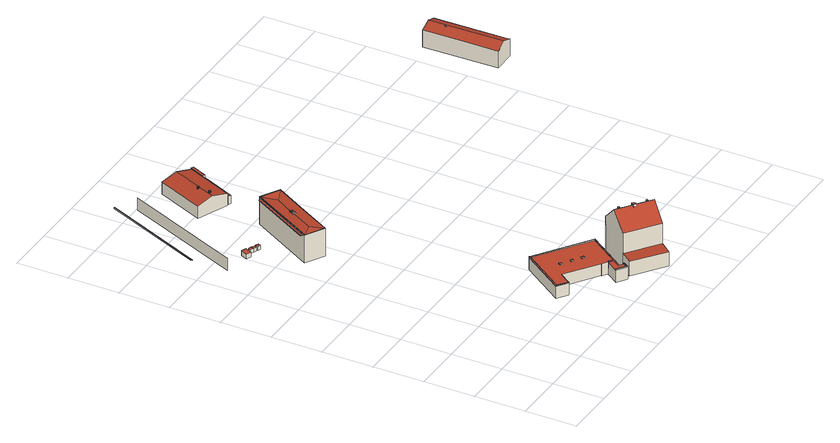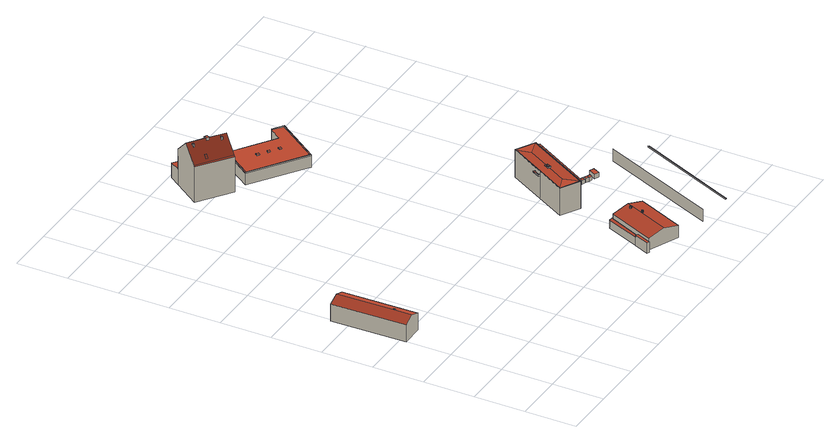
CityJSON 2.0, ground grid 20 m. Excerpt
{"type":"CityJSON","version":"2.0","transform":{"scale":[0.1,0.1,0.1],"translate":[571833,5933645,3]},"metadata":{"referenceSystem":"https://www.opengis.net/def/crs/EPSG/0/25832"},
"CityObjects":{
"building1":{"type":"Building","attributes":{"Grundfläche 2D":"1538.977425","Grundhöhe NN":"5.566"},"geometry":[{"type":"MultiSurface","lod":"3","boundaries":[[[0,1,2,3]],[[4,5,6,7]],[[8,9,10,11]]],"semantics":{"surfaces":[{"type":"WallSurface"}],"values":[0,0,0]}}]},
"building2":{"type":"Building","attributes":{"Grundfläche 2D":"6.092467","Grundhöhe NN":"5.493"},"geometry":[{"type":"Solid","lod":"3","boundaries":[[[[12,13,14,15]],[[16,17,15,14]],[[17,18,12,15]],[[18,19,13,12]],[[19,16,14,13]],[[19,18,17,16]]]],"semantics":{"surfaces":[{"type":"RoofSurface"},{"type":"WallSurface"},{"type":"GroundSurface"}],"values":[[0,1,1,1,1,2]]}}]},
"building3":{"type":"Building","attributes":{"Grundfläche 2D":"1.631341","Grundhöhe NN":"5.491"},"geometry":[{"type":"Solid","lod":"3","boundaries":[[[[20,21,22,23]],[[24,25,23,22]],[[25,26,20,23]],[[26,27,21,20]],[[27,24,22,21]],[[27,26,25,24]]]],"semantics":{"surfaces":[{"type":"RoofSurface"},{"type":"WallSurface"},{"type":"GroundSurface"}],"values":[[0,1,1,1,1,2]]}}]},
"building4":{"type":"Building","attributes":{"Grundfläche 2D":"1.547052","Grundhöhe NN":"5.484"},"geometry":[{"type":"Solid","lod":"3","boundaries":[[[[28,29,30,31]],[[32,33,31,30]],[[33,34,28,31]],[[34,35,29,28]],[[35,32,30,29]],[[35,34,33,32]]]],"semantics":{"surfaces":[{"type":"RoofSurface"},{"type":"WallSurface"},{"type":"GroundSurface"}],"values":[[0,1,1,1,1,2]]}}]},
"building5":{"type":"Building","attributes":{"Grundfläche 2D":"1.619332","Grundhöhe NN":"5.478"},"geometry":[{"type":"Solid","lod":"3","boundaries":[[[[36,37,38,39]],[[40,41,39,38]],[[41,42,36,39]],[[42,43,37,36]],[[43,40,38,37]],[[43,42,41,40]]]],"semantics":{"surfaces":[{"type":"RoofSurface"},{"type":"WallSurface"},{"type":"GroundSurface"}],"values":[[0,1,1,1,1,2]]}}]},
"building6":{"type":"Building","attributes":{"Grundfläche 2D":"431.414656","Grundhöhe NN":"4.554"},"children":["building6-1","building6-2","building6-3","building6-4","building6-5"],"geometry":[{"type":"MultiSurface","lod":"3","boundaries":[[[44,45,46,47,48,49,50,51,52,53,54,55,56,57,58,59]],[[60,61,62,63,64,65,66,67,68,69]],[[70,71,72,73,74,75,76,77,78,79,80]],[[81,65,52,51]],[[53,52,65,64]],[[54,53,64,63]],[[55,54,63,62]],[[56,55,62,61]],[[57,56,61,60]],[[60,69,73,59,58,57]],[[72,44,59,73]],[[71,82,83,47,46,45]],[[83,84,85,49,48,47]],[[85,86,50,49]],[[86,81,51,50]],[[75,74,73,87,88]],[[89,77,76,75,88,90]],[[78,77,89,91]],[[79,78,91,92]],[[80,79,92,93]],[[70,80,93,94]],[[71,70,94,95]],[[96,83,82,71,95,97]],[[98,85,84,83,96,99]],[[86,85,98,100]],[[81,86,100,101]],[[66,65,81,101,102]],[[67,66,102,103]],[[68,67,103,104]],[[69,68,104,105]],[[73,69,105,87]],[[96,97,95,94,93,92,91,89,90,88,87,105,104,103,102,101,100,98,99]]],"semantics":{"surfaces":[{"type":"RoofSurface"},{"type":"WallSurface"},{"type":"GroundSurface"}],"values":[0,0,0,1,1,1,1,1,1,1,1,1,1,1,1,1,1,1,1,1,1,1,1,1,1,1,1,1,1,1,1,2]}}]},
"building6-1":{"type":"BuildingInstallation","parents":["building6"],"geometry":[{"type":"MultiSurface","lod":"3","boundaries":[[[106,107,108,109]],[[109,108,110,111]],[[106,109,111,112]],[[107,106,112,113]],[[108,107,113,110]]],"semantics":{"surfaces":[{"type":"RoofSurface"},{"type":"WallSurface"}],"values":[0,1,1,1,1]}}]},
"building6-2":{"type":"BuildingInstallation","parents":["building6"],"geometry":[{"type":"MultiSurface","lod":"3","boundaries":[[[114,115,116,117,118,119,120,121]],[[75,76,77,118,117,116]],[[77,78,119,118]],[[78,79,120,119]],[[79,80,122,114,121,120]],[[115,114,122,74]],[[74,75,116,115]]],"semantics":{"surfaces":[{"type":"RoofSurface"},{"type":"WallSurface"}],"values":[0,1,1,1,1,1,1]}}]},
"building6-3":{"type":"BuildingInstallation","parents":["building6"],"geometry":[{"type":"MultiSurface","lod":"3","boundaries":[[[45,44,123,124]],[[123,44,72,125]],[[124,123,125,126]],[[126,70,71,45,124]]],"semantics":{"surfaces":[{"type":"RoofSurface"},{"type":"WallSurface"}],"values":[0,1,1,1]}}]},
"building6-4":{"type":"BuildingInstallation","parents":["building6"],"geometry":[{"type":"MultiSurface","lod":"3","boundaries":[[[127,128,129,130]],[[130,129,131,132]],[[127,130,132,133]],[[128,127,133,134]],[[129,128,134,131]]],"semantics":{"surfaces":[{"type":"RoofSurface"},{"type":"WallSurface"}],"values":[0,1,1,1,1]}}]},
"building6-5":{"type":"BuildingInstallation","parents":["building6"],"geometry":[{"type":"MultiSurface","lod":"3","boundaries":[[[135,136,137,138]],[[138,137,139,140]],[[135,138,140,141]],[[141,142,136,135]],[[142,139,137,136]]],"semantics":{"surfaces":[{"type":"RoofSurface"},{"type":"WallSurface"}],"values":[0,1,1,1,1]}}]},
"building7":{"type":"Building","attributes":{"Grundfläche 2D":"251.044034","Grundhöhe NN":"5.437"},"children":["building7-1","building7-2","building7-3","building7-4","building7-5","building7-6","building7-7"],"geometry":[{"type":"Solid","lod":"3","boundaries":[[[[143,144,145,146,147,148,149,150,151]],[[150,152,153,143,151]],[[154,155,147,146,145]],[[148,147,155,154,156,157,153,152,150,149]],[[144,143,158,159,145]],[[154,145,159,160]],[[160,161,162,163,157,156,154]],[[163,157,163,162,161,162]],[[157,163,162,161,164,153]],[[143,153,164,158]],[[160,159,158,164,161]]]],"semantics":{"surfaces":[{"type":"RoofSurface"},{"type":"WallSurface"},{"type":"GroundSurface"}],"values":[[0,0,0,0,1,1,1,1,1,1,2]]}}]},
"building7-1":{"type":"BuildingInstallation","parents":["building7"],"geometry":[{"type":"MultiSurface","lod":"3","boundaries":[[[165,166,167,168,169,170]],[[153,143,168,167]],[[143,144,145,169,168]],[[165,170,146,151]],[[151,171,166,165]]],"semantics":{"surfaces":[{"type":"RoofSurface"},{"type":"WallSurface"}],"values":[0,1,1,1,1]}}]},
"building7-2":{"type":"BuildingInstallation","parents":["building7"],"geometry":[{"type":"MultiSurface","lod":"3","boundaries":[[[172,167,166,173,174,175,170,169,176]],[[155,175,174,173,166,171,152,177]],[[155,146,170,175]],[[145,154,176,169]],[[154,156,157,172,176]],[[157,153,167,172]]],"semantics":{"surfaces":[{"type":"RoofSurface"},{"type":"WallSurface"}],"values":[0,1,1,1,1,1]}}]},
"building7-3":{"type":"BuildingInstallation","parents":["building7"],"geometry":[{"type":"MultiSurface","lod":"3","boundaries":[[[178,179,180,181],[182,183,184,185]],[[148,186,179,178,187]],[[188,187,178,181]],[[186,189,180,179]],[[149,188,181,180,189]]],"semantics":{"surfaces":[{"type":"RoofSurface"},{"type":"WallSurface"}],"values":[0,1,1,1,1]}}]},
"building7-4":{"type":"BuildingInstallation","parents":["building7"],"geometry":[{"type":"MultiSurface","lod":"3","boundaries":[[[190,191,192,193]],[[191,190,183,182]],[[192,191,182,185]],[[193,192,185,184]],[[190,193,184,183]]],"semantics":{"surfaces":[{"type":"RoofSurface"},{"type":"WallSurface"}],"values":[0,1,1,1,1]}}]},
"building7-5":{"type":"BuildingInstallation","parents":["building7"],"geometry":[{"type":"MultiSurface","lod":"3","boundaries":[[[194,195,196,197,198,163,199,200,201]],[[202,199,163,162,203]],[[201,200,204,205]],[[206,195,194,207,208]],[[195,206,209,196]],[[196,209,210,197]],[[163,198,197,210,211,162]],[[202,204,200,199]],[[205,207,194,201]],[[209,206,208,212,213,203,162,211,210]]],"semantics":{"surfaces":[{"type":"RoofSurface"},{"type":"WallSurface"},{"type":"OuterCeilingSurface"}],"values":[0,1,1,1,1,1,1,1,1,2]}}]},
"building7-6":{"type":"BuildingInstallation","parents":["building7"],"geometry":[{"type":"MultiSurface","lod":"3","boundaries":[[[204,202,207,205]],[[202,203,208,207]],[[203,213,212,208]]],"semantics":{"surfaces":[{"type":"RoofSurface"},{"type":"WallSurface"},{"type":"OuterCeilingSurface"}],"values":[0,1,2]}}]},
"building7-7":{"type":"BuildingInstallation","parents":["building7"],"geometry":[{"type":"MultiSurface","lod":"3","boundaries":[[[214,215,216,217]],[[218,219,216,215]],[[219,220,217,216]],[[220,221,214,217]],[[221,218,215,214]],[[218,221,220,219]]],"semantics":{"surfaces":[{"type":"RoofSurface"},{"type":"WallSurface"},{"type":"OuterCeilingSurface"}],"values":[0,1,1,1,1,2]}}]},
"building8":{"type":"Building","attributes":{"Grundfläche 2D":"274.661481","Grundhöhe NN":"3.242"},"children":["building8-1","building8-2","building8-3","building8-4"],"geometry":[{"type":"Solid","lod":"3","boundaries":[[[[222,223,224,225,226,227,228]],[[228,229,230,225,224,223,222]],[[231,232,230,229]],[[233,234,235,236]],[[236,235,237,238]],[[234,233,239,240]],[[235,234,240,237]],[[229,228,227,236,238,241,231]],[[232,231,241,242]],[[225,230,232,242,239,233,226]],[[226,233,236,227]],[[242,241,238,237,240,239]]]],"semantics":{"surfaces":[{"type":"RoofSurface"},{"type":"WallSurface"},{"type":"GroundSurface"}],"values":[[0,0,0,0,1,1,1,1,1,1,1,2]]}}]},
"building8-1":{"type":"BuildingInstallation","parents":["building8"],"geometry":[{"type":"MultiSurface","lod":"3","boundaries":[[[243,244,245,246]],[[246,245,247,248]],[[243,246,248,249]],[[244,243,249,250]],[[245,244,250,247]]],"semantics":{"surfaces":[{"type":"RoofSurface"},{"type":"WallSurface"}],"values":[0,1,1,1,1]}}]},
"building8-2":{"type":"BuildingInstallation","parents":["building8"],"geometry":[{"type":"MultiSurface","lod":"3","boundaries":[[[251,252,253,254,255,256,257,258]],[[224,259,254,253,252,260,261]],[[256,255,254,259,262,263]],[[257,256,263,222]],[[222,223,258,257]],[[223,264,251,258]],[[264,260,252,251]]],"semantics":{"surfaces":[{"type":"RoofSurface"},{"type":"WallSurface"}],"values":[0,1,1,1,1,1,1]}}]},
"building8-3":{"type":"BuildingInstallation","parents":["building8"],"geometry":[{"type":"MultiSurface","lod":"3","boundaries":[[[265,266,267,268]],[[267,266,269,270]],[[265,268,271,272]],[[268,267,270,271]],[[266,265,272,269]]],"semantics":{"surfaces":[{"type":"RoofSurface"},{"type":"WallSurface"}],"values":[0,1,1,1,1]}}]},
"building8-4":{"type":"BuildingInstallation","parents":["building8"],"geometry":[{"type":"MultiSurface","lod":"3","boundaries":[[[273,274,275,276]],[[276,275,277,278]],[[273,276,278,279]],[[274,273,279,280]],[[275,274,280,277]]],"semantics":{"surfaces":[{"type":"RoofSurface"},{"type":"WallSurface"}],"values":[0,1,1,1,1]}}]},
"building9":{"type":"Building","attributes":{"Grundfläche 2D":"260.080737","Grundhöhe NN":"5.659"},"children":["building9-1","building9-2"],"geometry":[{"type":"Solid","lod":"3","boundaries":[[[[281,282,283,284]],[[281,284,285,286]],[[283,282,287,288]],[[285,284,283,288,289]],[[286,285,289,290]],[[287,282,281,286,290]],[[289,288,287,290]]]],"semantics":{"surfaces":[{"type":"RoofSurface"},{"type":"WallSurface"},{"type":"GroundSurface"}],"values":[[0,0,1,1,1,1,2]]}}]},
"building9-1":{"type":"BuildingInstallation","parents":["building9"],"geometry":[{"type":"MultiSurface","lod":"3","boundaries":[[[291,292,293,294,295,296,297,298,299,300,301,302,303,304,305,306,307,308,309,310,311,312,313,314,315,316,317,318,319,320]],[[321,322,313,312]],[[322,323,314,313]],[[323,324,315,314]],[[324,325,316,315]],[[326,327,293,292]],[[328,329,291,320]],[[329,330,291]],[[330,326,292,291]],[[327,331,294,293]],[[295,294,331,332]],[[332,333,296,295]],[[333,334,296]],[[334,335,297,296]],[[335,336,298,297]],[[336,337,299,298]],[[337,338,300,299]],[[338,339,301,300]],[[339,340,302,301]],[[340,341,303,302]],[[341,342,304,303]],[[342,343,305,304]],[[343,344,306,305]],[[344,345,307,306]],[[345,346,308,307]],[[346,347,309,308]],[[347,348,310,309]],[[348,349,311,310]],[[349,321,312,311]],[[325,350,317,316]],[[350,351,318,317]],[[351,352,319,318]],[[352,328,320,319]]],"semantics":{"surfaces":[{"type":"RoofSurface"},{"type":"WallSurface"}],"values":[0,1,1,1,1,1,1,1,1,1,1,1,1,1,1,1,1,1,1,1,1,1,1,1,1,1,1,1,1,1,1,1,1]}}]},
"building9-2":{"type":"BuildingInstallation","parents":["building9"],"geometry":[{"type":"MultiSurface","lod":"3","boundaries":[[[353,354,355,356,357,358,359,360,361,362,363,364,365,366,367,368,369,370,371,372,373,374,375,376,377,378,379,380,381,382]],[[383,384,355,354]],[[384,385,356,355]],[[357,356,385,386]],[[386,387,358,357]],[[387,388,359,358]],[[388,389,360,359]],[[389,390,361,360]],[[390,391,362,361]],[[391,392,363,362]],[[392,393,364,363]],[[393,394,365,364]],[[394,395,366,365]],[[395,396,367,366]],[[396,397,368,367]],[[397,398,369,368]],[[398,399,370,369]],[[371,370,399,400]],[[400,401,372,371]],[[401,402,373,372]],[[402,403,374,373]],[[403,404,375,374]],[[404,405,376,375]],[[405,406,377,376]],[[406,407,378,377]],[[407,408,379,378]],[[408,409,380,379]],[[409,410,381,380]],[[410,411,382,381]],[[411,412,353,382]],[[412,383,354,353]]],"semantics":{"surfaces":[{"type":"RoofSurface"},{"type":"WallSurface"}],"values":[0,1,1,1,1,1,1,1,1,1,1,1,1,1,1,1,1,1,1,1,1,1,1,1,1,1,1,1,1,1,1]}}]},
"building10":{"type":"Building","attributes":{"Grundfläche 2D":"22.903716","Grundhöhe NN":"5.659"},"geometry":[{"type":"Solid","lod":"3","boundaries":[[[[413,414,415,416]],[[417,418,419,420]],[[415,418,417,416]],[[416,417,421,422,413]],[[414,413,422,423]],[[414,423,424,418,415]],[[420,419,425,426]],[[417,420,426,421]],[[419,418,424,425]],[[424,423,422,421,426,425]]]],"semantics":{"surfaces":[{"type":"RoofSurface"},{"type":"WallSurface"},{"type":"GroundSurface"}],"values":[[0,0,1,1,1,1,1,1,1,2]]}}]},
"building11":{"type":"Building","attributes":{"Grundfläche 2D":"259.006667","Grundhöhe NN":"16.870"},"children":["building11-1"],"geometry":[{"type":"Solid","lod":"3","boundaries":[[[[427,428,429,430,431,432,433]],[[429,428,427,434,435,436]],[[434,427,433,437,438]],[[436,435,434,438,439]],[[430,429,436,439,440]],[[433,432,431,430,440,437]],[[440,439,438,437]]]],"semantics":{"surfaces":[{"type":"RoofSurface"},{"type":"WallSurface"},{"type":"GroundSurface"}],"values":[[0,0,1,1,1,1,2]]}}]},
"building11-1":{"type":"BuildingInstallation","parents":["building11"],"geometry":[{"type":"MultiSurface","lod":"3","boundaries":[[[441,442,443,444,445]],[[446,447,442,441]],[[447,448,443,442]],[[449,444,443,448]],[[441,445,444,449,450,446]]],"semantics":{"surfaces":[{"type":"RoofSurface"},{"type":"WallSurface"}],"values":[0,1,1,1,1]}}]}
},
"vertices":[
[2,1425,79],[170,1819,79],[170,1819,76],[2,1425,76],[4,1421,76],[173,1817,76],[173,1817,79],[4,1421,79],[268,1778,76],[74,1321,76],[74,1321,26],[268,1778,26],
[185,1325,44],[173,1298,44],[191,1290,44],[204,1317,44],[191,1290,25],[204,1317,25],[185,1325,25],[173,1298,25],
[209,1302,41],[220,1297,41],[225,1309,41],[214,1314,41],[225,1309,25],[214,1314,25],[209,1302,25],[220,1297,25],
[226,1308,41],[221,1297,41],[233,1291,41],[238,1303,41],[233,1291,25],[238,1303,25],[226,1308,25],[221,1297,25],
[238,1289,41],[249,1284,41],[255,1295,41],[243,1301,41],[255,1295,25],[243,1301,25],[238,1289,25],[249,1284,25],
[709,144,68],[712,142,68],[714,145,68],[800,267,68],[594,412,68],[591,414,68],[471,242,68],[512,213,68],[513,215,68],[475,242,68],[592,408,68],[795,266,68],[712,147,68],[695,159,68],[695,158,68],[693,155,68],[695,159,65],[712,147,65],[795,266,65],[592,408,65],[475,242,65],[513,215,65],[546,262,65],[674,173,65],[673,173,65],[695,158,65],[694,116,65],[712,142,65],[709,144,65],[693,155,65],[663,112,65],[660,109,65],[695,85,65],[698,82,65],[713,104,65],[710,106,65],[709,106,65],[512,213,65],[714,145,65],[800,267,65],[594,412,65],[591,414,65],[471,242,65],[693,155,16],[660,109,16],[698,82,16],[695,85,16],[713,104,16],[710,106,16],[709,106,16],[694,116,16],[712,142,16],[800,267,16],[714,145,16],[591,414,16],[594,412,16],[471,242,16],[512,213,16],[546,262,16],[674,173,16],[673,173,16],[695,158,16],
[606,290,68],[612,298,68],[603,304,68],[598,295,68],[603,304,65],[598,295,65],[606,290,65],[612,298,65],
[697,88,68],[663,112,68],[660,109,68],[695,85,68],[698,82,68],[713,104,68],[710,106,68],[709,106,68],[697,88,65],
[690,116,68],[692,114,68],[690,116,65],[692,114,65],
[668,247,68],[677,240,68],[683,249,68],[674,255,68],[683,249,65],[674,255,65],[668,247,65],[677,240,65],
[648,273,68],[639,279,68],[633,271,68],[642,265,68],[633,271,65],[642,265,65],[648,273,65],[639,279,65],
[392,1365,136],[253,1120,136],[247,1110,136],[250,1111,136],[307,1128,134],[354,1210,134],[364,1228,134],[407,1302,134],[392,1363,136],[464,1322,136],[466,1323,136],[322,1068,136],[322,1070,136],[388,1185,136],[402,1210,136],[392,1365,24],[247,1110,24],[322,1068,24],[402,1210,24],[402,1210,117],[402,1210,122],[466,1323,24],
[392,1363,137],[464,1323,137],[466,1323,137],[392,1365,137],[247,1110,137],[250,1111,137],[464,1323,136],
[402,1210,137],[464,1322,137],[403,1214,137],[322,1070,137],[322,1068,137],[403,1214,136],
[350,1212,138],[361,1206,138],[371,1224,138],[360,1230,138],[357,1218,138],[362,1227,138],[367,1224,138],[362,1215,138],[361,1206,134],[350,1212,134],[360,1230,134],[371,1224,134],
[362,1227,140],[357,1218,140],[362,1215,140],[367,1224,140],
[388,1185,122],[386,1181,122],[392,1178,122],[408,1207,122],[404,1209,122],[400,1206,122],[402,1205,122],[390,1184,122],[400,1206,119],[400,1206,117],[402,1205,119],[390,1184,119],[386,1181,117],[388,1185,119],[388,1185,117],[392,1178,117],[408,1207,117],[404,1209,117],[390,1184,117],[402,1205,117],
[244,1125,133],[253,1120,133],[386,1356,133],[378,1361,133],[253,1120,131],[386,1356,131],[378,1361,131],[244,1125,131],
[868,143,210],[865,145,210],[858,151,210],[802,193,210],[766,139,147],[888,48,147],[925,100,210],[959,149,151],[835,241,151],[962,153,147],[838,245,147],[766,139,65],[737,97,61],[858,7,61],[888,48,65],[858,7,2],[888,48,2],[766,139,2],[737,97,2],[962,153,2],[838,245,2],
[827,183,207],[831,189,207],[827,192,207],[823,186,207],[827,192,195],[823,186,203],[827,183,203],[831,189,195],
[869,151,214],[862,156,214],[861,156,214],[854,145,214],[855,145,214],[865,138,214],[868,143,214],[865,145,214],[854,145,204],[862,156,203],[861,156,204],[855,145,204],[865,138,204],[869,151,203],
[908,177,160],[901,168,171],[908,163,171],[914,172,160],[901,168,170],[908,163,170],[914,172,159],[908,177,159],
[918,125,206],[914,128,206],[909,121,206],[914,118,206],[909,121,203],[914,118,202],[918,125,194],[914,128,195],
[380,1544,92],[440,1518,76],[519,1702,76],[459,1728,92],[399,1753,76],[320,1569,76],[440,1518,27],[519,1702,27],[399,1753,27],[320,1569,27],
[405,1610,97],[406,1611,97],[406,1612,97],[407,1612,97],[407,1613,97],[407,1614,97],[407,1615,97],[406,1615,97],[406,1616,97],[405,1616,97],[405,1617,97],[404,1617,97],[403,1617,97],[402,1617,97],[401,1617,97],[401,1616,97],[400,1616,97],[400,1615,97],[399,1615,97],[399,1614,97],[399,1613,97],[399,1612,97],[399,1611,97],[400,1611,97],[400,1610,97],[401,1610,97],[402,1610,97],[402,1609,97],[403,1609,97],[404,1610,97],[399,1612,90],[399,1611,90],[400,1611,90],[400,1610,90],[401,1610,91],[406,1611,92],[406,1612,92],[404,1610,91],[405,1610,91],[405,1610,92],[407,1612,92],[407,1613,92],[407,1614,92],[407,1614,91],[407,1615,91],[406,1615,91],[406,1616,91],[405,1616,91],[405,1617,91],[404,1617,91],[403,1617,90],[402,1617,90],[401,1617,90],[401,1616,90],[400,1616,90],[400,1615,90],[399,1615,90],[399,1614,90],[399,1613,90],[402,1610,91],[402,1609,91],[403,1609,91],
[397,1561,97],[398,1561,97],[399,1561,97],[399,1562,97],[400,1562,97],[400,1563,97],[401,1564,97],[401,1565,97],[400,1566,97],[400,1567,97],[399,1567,97],[399,1568,97],[398,1568,97],[397,1568,97],[397,1569,97],[396,1569,97],[396,1568,97],[395,1568,97],[394,1568,97],[394,1567,97],[393,1567,97],[393,1566,97],[393,1565,97],[393,1564,97],[393,1563,97],[394,1563,97],[394,1562,97],[395,1562,97],[395,1561,97],[396,1561,97],[398,1561,90],[399,1561,90],[399,1562,90],[400,1562,90],[400,1563,90],[401,1564,90],[401,1565,90],[400,1566,90],[400,1567,90],[399,1567,90],[399,1568,90],[398,1568,91],[397,1568,91],[397,1569,91],[396,1569,91],[396,1568,91],[395,1568,91],[394,1568,91],[394,1567,91],[393,1567,91],[393,1566,91],[393,1565,91],[393,1564,91],[393,1563,91],[394,1563,91],[394,1562,91],[395,1562,91],[395,1561,91],[396,1561,90],[397,1561,90],
[542,1706,70],[532,1711,70],[506,1652,70],[516,1647,70],[516,1647,60],[506,1652,62],[447,1518,62],[457,1514,60],[516,1647,27],[542,1706,27],[532,1711,27],[506,1652,27],[447,1518,27],[457,1514,27],
[1552,1030,225],[1548,1251,225],[1546,1325,225],[1503,1324,208],[1503,1296,208],[1506,1162,208],[1508,1029,208],[1596,1031,208],[1595,1041,208],[1590,1326,208],[1508,1029,139],[1596,1031,139],[1590,1326,139],[1503,1324,139],
[1541,1257,226],[1541,1250,226],[1546,1250,226],[1546,1257,226],[1542,1257,226],[1541,1257,222],[1541,1250,222],[1546,1250,224],[1546,1257,224],[1542,1257,222]
]}
